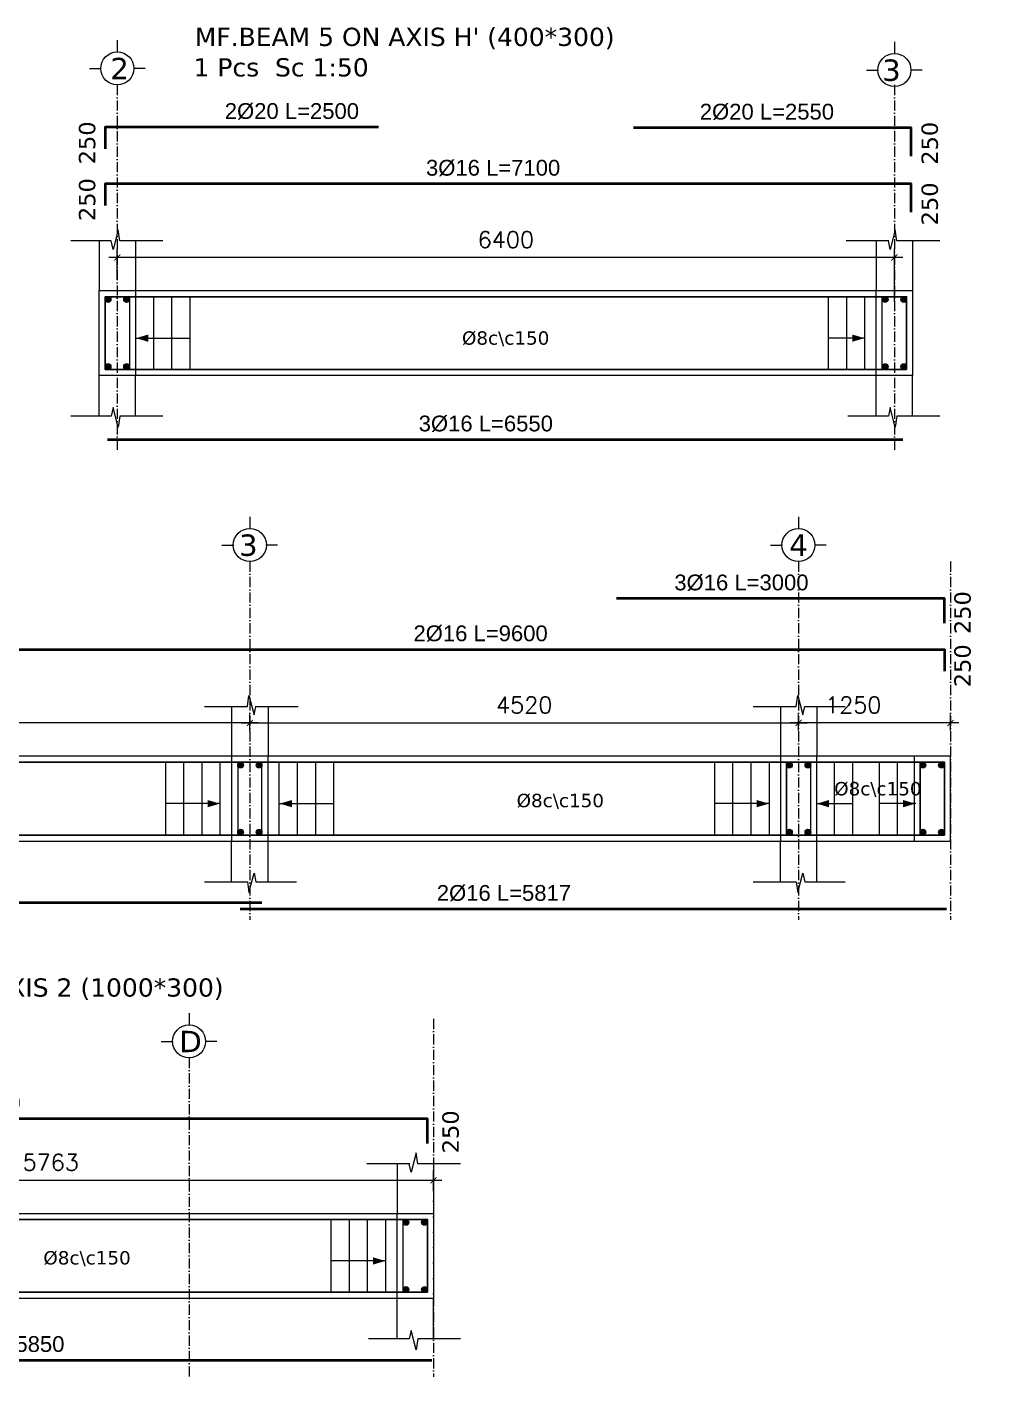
# Model space of a CAD drawing. Header units: inches. Extents: x -17020 to 43805, y -10194 to 123061.
# Drawn here: x 11113 to 11899, y 113151 to 114262 of the extents above; entities that cross this region are included whole.
import ezdxf

# ---------------------------------------------------------------- set-up
doc = ezdxf.new("R2010")
doc.units = ezdxf.units.IN
doc.header["$LTSCALE"] = 0.7
doc.header["$MEASUREMENT"] = 0
doc.linetypes.add('ACAD_ISO10W100', pattern=[18, 12, -3, 0, -3])
doc.layers.get('0').update_dxf_attribs({"lineweight": 13})
doc.layers.get('Defpoints').update_dxf_attribs({"lineweight": 5})
for name, color, linetype, lineweight in [('axis', 254, 'ACAD_ISO10W100', 9), ('BEAM FRAME', 5, 'Continuous', 18), ('COLUMN', 4, 'Continuous', 20), ('elevline', 30, 'Continuous', 20), ('FRAME 070', 5, 'Continuous', 60), ('hatch', 9, 'Continuous', 9), ('renforcment', 141, 'Continuous', 40), ('tex', 3, 'Continuous', 25), ('TEXT', 3, 'Continuous', 25), ('top rein. extension', 50, 'Continuous', 20), ('top renforcment', 7, 'Continuous', 40)]:
    doc.layers.add(name, color=color, linetype=linetype, lineweight=lineweight)
doc.styles.add('100', font='romans.shx', dxfattribs={"height": 13.5})
doc.styles.add('romanc', font='verdana.ttf', dxfattribs={"height": 250})
doc.styles.get("Standard").update_dxf_attribs({"font": 'arial.ttf', "height": 13})
doc.dimstyles.new('100', dxfattribs={"dimtxt": 13.5, "dimasz": 5, "dimexe": 7, "dimexo": 7, "dimgap": 8, "dimtad": 1, "dimdec": 0, "dimlfac": 10, "dimzin": 4, "dimdsep": 46, "dimtxsty": '100', "dimblk": 'ARCHTICK', "dimcen": 0.09, "dimdle": 7, "dimclrd": 1, "dimclre": 8, "dimclrt": 2, "dimadec": 0, "dimazin": 1, "dimtfac": 1, "dimtdec": 0, "dimtix": 1, "dimtofl": 0, "dimtmove": 0, "dimatfit": 3, "dimldrblk": 'ARCHTICK', "dimfxl": 0.18, "dimtolj": 1, "dimtzin": 0, "dimlwd": -1, "dimlwe": -1, "dimarcsym": 0})
doc.dimstyles.get("Standard").update_dxf_attribs({"dimtxt": 13, "dimasz": 5, "dimexe": 0.18, "dimexo": 0.0625, "dimgap": 6, "dimtad": 1, "dimdec": 0, "dimlfac": 10, "dimzin": 0, "dimdsep": 46, "dimtxsty": 'Standard', "dimblk": 'ARCHTICK', "dimcen": 0.09, "dimse1": 1, "dimse2": 1, "dimclrd": 1, "dimclre": 7, "dimclrt": 3, "dimadec": 0, "dimazin": 0, "dimtfac": 1, "dimtdec": 0, "dimtix": 1, "dimtofl": 0, "dimtmove": 0, "dimatfit": 3, "dimldrblk": 'ARCHTICK', "dimfxl": 1, "dimtolj": 1, "dimtzin": 0, "dimarcsym": 0})

# ---------------------------------------------------------------- blocks, each defined once
blk = doc.blocks.new('_ArchTick')
at = {"color": 0, "linetype": 'ByBlock', "lineweight": 0, "const_width": 0.15}
blk.add_lwpolyline([(-0.5, -0.5), (0.5, 0.5)], dxfattribs=at)
blk = doc.blocks.new('*D810')
at = {"color": 8, "transparency": 16777216}
for p, q in [((11187.3, 114054.5), (11187.3, 114079.7)), ((11827.3, 114036.1), (11827.3, 114079.7))]:
    blk.add_line(p, q, dxfattribs=at)
at = {"color": 1, "transparency": 16777216}
blk.add_line((11834.3, 114072.7), (11180.3, 114072.7), dxfattribs=at)
at = {"layer": 'Defpoints', "color": 0, "transparency": 16777216}
for p in [(11187.3, 114072.7), (11187.3, 114047.5), (11827.3, 114029.1)]:
    blk.add_point(p, dxfattribs=at)
at = {"color": 1, "transparency": 16777216, "xscale": 5, "yscale": 5, "zscale": 5, "rotation": 180}
blk.add_blockref('_ArchTick', (11187.3, 114072.7), dxfattribs=at)
at = {"color": 1, "transparency": 16777216, "xscale": 5, "yscale": 5, "zscale": 5}
blk.add_blockref('_ArchTick', (11827.3, 114072.7), dxfattribs=at)
at = {"color": 2, "transparency": 16777216, "insert": (11507.3, 114087.4), "char_height": 13.5, "attachment_point": 5, "style": '100'}
blk.add_mtext('\\A1;6400', dxfattribs=at)
blk = doc.blocks.new('*D811')
at = {"layer": 'Defpoints', "color": 0, "transparency": 16777216}
for p in [(11179.3, 113922.7, -37318.8), (11179.3, 113922.7), (11834.3, 113922.7, -13870.6)]:
    blk.add_point(p, dxfattribs=at)
at = {"layer": 'TEXT', "color": 3, "transparency": 16777216, "insert": (11490.8, 113935.7), "char_height": 13, "attachment_point": 5}
blk.add_mtext('\\A1;3%%C16 L=6550', dxfattribs=at)
blk = doc.blocks.new('*D812')
at = {"layer": 'Defpoints', "color": 0, "transparency": 16777216}
for p in [(11153.9, 114133.3, -440.4), (11863.9, 114133.3, 46.4), (11863.9, 114133.3)]:
    blk.add_point(p, dxfattribs=at)
at = {"layer": 'TEXT', "color": 3, "transparency": 16777216, "insert": (11496.8, 114146.3), "char_height": 13, "attachment_point": 5}
blk.add_mtext('\\A1;3%%C16 L=7100', dxfattribs=at)
blk = doc.blocks.new('*D813')
at = {"layer": 'Defpoints', "color": 0, "transparency": 16777216}
for p in [(11612.3, 114179.5, 136.2), (11867.3, 114179.5, 46.4), (11867.3, 114179.5)]:
    blk.add_point(p, dxfattribs=at)
at = {"layer": 'TEXT', "color": 3, "transparency": 16777216, "insert": (11722.3, 114192.5), "char_height": 13, "attachment_point": 5}
blk.add_mtext('\\A1;2%%C20 L=2550', dxfattribs=at)
blk = doc.blocks.new('*D814')
at = {"layer": 'Defpoints', "color": 0, "transparency": 16777216}
for p in [(11152.3, 114180, -440.4), (11402.3, 114180, -290.9), (11402.3, 114180)]:
    blk.add_point(p, dxfattribs=at)
at = {"layer": 'TEXT', "color": 3, "transparency": 16777216, "insert": (11331.1, 114193), "char_height": 13, "attachment_point": 5}
blk.add_mtext('\\A1;2%%C20 L=2500', dxfattribs=at)
blk = doc.blocks.new('*D829')
at = {"color": 1, "transparency": 16777216}
blk.add_line((11289.4, 113689.3), (11755.4, 113689.3), dxfattribs=at)
at = {"color": 8, "transparency": 16777216}
for p, q in [((11296.4, 113682.7), (11296.4, 113696.3)), ((11748.4, 113683.3), (11748.4, 113696.3))]:
    blk.add_line(p, q, dxfattribs=at)
at = {"layer": 'Defpoints', "color": 0, "transparency": 16777216}
for p in [(11748.4, 113689.3), (11296.4, 113675.7), (11748.4, 113676.3)]:
    blk.add_point(p, dxfattribs=at)
at = {"color": 1, "transparency": 16777216, "xscale": 5, "yscale": 5, "zscale": 5, "rotation": 180}
blk.add_blockref('_ArchTick', (11296.4, 113689.3), dxfattribs=at)
at = {"color": 1, "transparency": 16777216, "xscale": 5, "yscale": 5, "zscale": 5}
blk.add_blockref('_ArchTick', (11748.4, 113689.3), dxfattribs=at)
at = {"color": 2, "transparency": 16777216, "insert": (11522.4, 113704.1), "char_height": 13.5, "attachment_point": 5, "style": '100'}
blk.add_mtext('\\A1;4520', dxfattribs=at)
blk = doc.blocks.new('*D830')
at = {"layer": 'Defpoints', "color": 0, "transparency": 16777216}
for p in [(10939.4, 113749.9, -157.8), (10939.4, 113749.9), (11899.4, 113749.9, -218.5)]:
    blk.add_point(p, dxfattribs=at)
at = {"layer": 'TEXT', "color": 3, "transparency": 16777216, "insert": (11486.5, 113762.9), "char_height": 13, "attachment_point": 5}
blk.add_mtext('\\A1;2%%C16 L=9600', dxfattribs=at)
blk = doc.blocks.new('*D831')
at = {"color": 1, "transparency": 16777216}
blk.add_line((11303.4, 113689.3), (10649.4, 113689.3), dxfattribs=at)
at = {"color": 8, "transparency": 16777216}
for p, q in [((10656.4, 113680.4), (10656.4, 113696.3)), ((11296.4, 113682.7), (11296.4, 113696.3))]:
    blk.add_line(p, q, dxfattribs=at)
at = {"layer": 'Defpoints', "color": 0, "transparency": 16777216}
for p in [(10656.4, 113689.3), (10656.4, 113673.4), (11296.4, 113675.7)]:
    blk.add_point(p, dxfattribs=at)
at = {"color": 1, "transparency": 16777216, "xscale": 5, "yscale": 5, "zscale": 5, "rotation": 180}
blk.add_blockref('_ArchTick', (10656.4, 113689.3), dxfattribs=at)
at = {"color": 1, "transparency": 16777216, "xscale": 5, "yscale": 5, "zscale": 5}
blk.add_blockref('_ArchTick', (11296.4, 113689.3), dxfattribs=at)
at = {"color": 2, "transparency": 16777216, "insert": (10976.4, 113704.1), "char_height": 13.5, "attachment_point": 5, "style": '100'}
blk.add_mtext('\\A1;6400', dxfattribs=at)
blk = doc.blocks.new('*D833')
at = {"layer": 'Defpoints', "color": 0, "transparency": 16777216}
for p in [(11598.4, 113791.8, -209.5), (11898.4, 113791.8, -218.4), (11898.4, 113791.8)]:
    blk.add_point(p, dxfattribs=at)
at = {"layer": 'TEXT', "color": 3, "transparency": 16777216, "insert": (11701.3, 113804.8), "char_height": 13, "attachment_point": 5}
blk.add_mtext('\\A1;3%%C16 L=3000', dxfattribs=at)
blk = doc.blocks.new('*D835')
at = {"layer": 'Defpoints', "color": 0, "transparency": 16777216}
for p in [(10646.4, 113541.2, -13652.7), (11306.4, 113541.2, -37100.9), (11306.4, 113541.2)]:
    blk.add_point(p, dxfattribs=at)
at = {"layer": 'TEXT', "color": 3, "transparency": 16777216, "insert": (10993.8, 113554.2), "char_height": 13, "attachment_point": 5}
blk.add_mtext('\\A1;2%%C16 L=6600', dxfattribs=at)
blk = doc.blocks.new('*D836')
at = {"color": 1, "transparency": 16777216}
blk.add_line((11880.4, 113689.3), (11741.4, 113689.3), dxfattribs=at)
at = {"color": 8, "transparency": 16777216}
for p, q in [((11748.4, 113683.2), (11748.4, 113696.3)), ((11873.4, 113683), (11873.4, 113696.3))]:
    blk.add_line(p, q, dxfattribs=at)
at = {"layer": 'Defpoints', "color": 0, "transparency": 16777216}
for p in [(11748.4, 113689.3), (11748.4, 113676.2), (11873.4, 113676)]:
    blk.add_point(p, dxfattribs=at)
at = {"color": 1, "transparency": 16777216, "xscale": 5, "yscale": 5, "zscale": 5, "rotation": 180}
blk.add_blockref('_ArchTick', (11748.4, 113689.3), dxfattribs=at)
at = {"color": 1, "transparency": 16777216, "xscale": 5, "yscale": 5, "zscale": 5}
blk.add_blockref('_ArchTick', (11873.4, 113689.3), dxfattribs=at)
at = {"color": 2, "transparency": 16777216, "insert": (11793.4, 113704.1), "char_height": 13.5, "attachment_point": 5, "style": '100'}
blk.add_mtext('\\A1;1250', dxfattribs=at)
blk = doc.blocks.new('*D838')
at = {"layer": 'Defpoints', "color": 0, "transparency": 16777216}
for p in [(11288.4, 113536.1, -13652.7), (11870.1, 113536.1, -37100.9), (11870.1, 113536.1)]:
    blk.add_point(p, dxfattribs=at)
at = {"layer": 'TEXT', "color": 3, "transparency": 16777216, "insert": (11505.7, 113549.1), "char_height": 13, "attachment_point": 5}
blk.add_mtext('\\A1;2%%C16 L=5817', dxfattribs=at)
blk = doc.blocks.new('*D887')
at = {"layer": 'Defpoints', "color": 0, "transparency": 16777216}
for p in [(10837.7, 113363.3, -189.9), (11472.7, 113363.3, -218.4), (11472.7, 113363.3)]:
    blk.add_point(p, dxfattribs=at)
at = {"layer": 'TEXT', "color": 3, "transparency": 16777216, "insert": (11052.4, 113376.3), "char_height": 13, "attachment_point": 5}
blk.add_mtext('\\A1;6%%C16 L=6350', dxfattribs=at)
blk = doc.blocks.new('*D888')
at = {"color": 1, "transparency": 16777216}
blk.add_line((10864.4, 113312.7), (11454.7, 113312.7), dxfattribs=at)
at = {"color": 8, "transparency": 16777216}
for p, q in [((10871.4, 113306.2), (10871.4, 113319.7)), ((11447.7, 113303.8), (11447.7, 113319.7))]:
    blk.add_line(p, q, dxfattribs=at)
at = {"layer": 'Defpoints', "color": 0, "transparency": 16777216}
for p in [(11447.7, 113312.7), (10871.4, 113299.2), (11447.7, 113296.8)]:
    blk.add_point(p, dxfattribs=at)
at = {"color": 1, "transparency": 16777216, "xscale": 5, "yscale": 5, "zscale": 5, "rotation": 180}
blk.add_blockref('_ArchTick', (10871.4, 113312.7), dxfattribs=at)
at = {"color": 1, "transparency": 16777216, "xscale": 5, "yscale": 5, "zscale": 5}
blk.add_blockref('_ArchTick', (11447.7, 113312.7), dxfattribs=at)
at = {"color": 2, "transparency": 16777216, "insert": (11132.5, 113327.5), "char_height": 13.5, "attachment_point": 5, "style": '100'}
blk.add_mtext('\\A1;5763', dxfattribs=at)
blk = doc.blocks.new('*D889')
at = {"layer": 'Defpoints', "color": 0, "transparency": 16777216}
for p in [(10861.4, 113164.6, -37100.9), (10861.4, 113164.6), (11446.4, 113164.6, -13870.6)]:
    blk.add_point(p, dxfattribs=at)
at = {"layer": 'TEXT', "color": 3, "transparency": 16777216, "insert": (11088.5, 113177.6), "char_height": 13, "attachment_point": 5}
blk.add_mtext('\\A1;6%%C16 L=5850', dxfattribs=at)

msp = doc.modelspace()

# ---------------------------------------------------------------- hatches: boundary and pattern name
at = {"layer": 'elevline'}
for points in [[(11182.08, 114038, 1), (11177.32, 114038, 1)], [(11192.57, 114038, -1), (11197.32, 114038, -1)], [(11822.08, 114038, 1), (11817.32, 114038, 1)], [(11832.57, 114038, -1), (11837.32, 114038, -1)], [(11182.08, 113982.76, -1), (11177.32, 113982.76, -1)], [(11192.57, 113982.76, 1), (11197.32, 113982.76, 1)], [(11822.08, 113982.76, -1), (11817.32, 113982.76, -1)], [(11832.57, 113982.76, 1), (11837.32, 113982.76, 1)], [(11291.19, 113654.67, 1), (11286.43, 113654.67, 1)], [(11301.67, 113654.67, -1), (11306.43, 113654.67, -1)], [(11743.19, 113654.67, 1), (11738.43, 113654.67, 1)], [(11753.67, 113654.67, -1), (11758.43, 113654.67, -1)], [(11853.19, 113654.67, 1), (11848.43, 113654.67, 1)], [(11863.67, 113654.67, -1), (11868.43, 113654.67, -1)], [(11291.19, 113599.42, -1), (11286.43, 113599.42, -1)], [(11301.67, 113599.42, 1), (11306.43, 113599.42, 1)], [(11743.19, 113599.42, -1), (11738.43, 113599.42, -1)], [(11753.67, 113599.42, 1), (11758.43, 113599.42, 1)], [(11853.19, 113599.42, -1), (11848.43, 113599.42, -1)], [(11863.67, 113599.42, 1), (11868.43, 113599.42, 1)], [(11427.44, 113278.07, 1), (11422.68, 113278.07, 1)], [(11437.93, 113278.07, -1), (11442.68, 113278.07, -1)], [(11427.44, 113222.82, -1), (11422.68, 113222.82, -1)], [(11437.93, 113222.82, 1), (11442.68, 113222.82, 1)]]:
    msp.add_hatch(color=256, dxfattribs=at).paths.add_polyline_path(points)

# ---------------------------------------------------------------- linework, layer by layer
at = {"layer": 'axis'}
for p, q in [((11187.32, 114214.77), (11187.32, 113910.64)), ((11827.32, 114214.77), (11827.32, 113910.64)), ((11296.43, 113822.24), (11296.43, 113527.31)), ((11748.43, 113822.24), (11748.43, 113527.31)), ((11873.43, 113822.24), (11873.43, 113527.31)), ((11447.68, 113445.64, -217.91), (11447.68, 113150.71, -217.91)), ((11447.68, 113445.64, -217.91), (11447.68, 113150.71, -217.91)), ((11246.39, 113413.49), (11246.39, 113150.71)), ((11246.39, 113413.49), (11246.39, 113150.71))]:
    msp.add_line(p, q, dxfattribs=at)
at = {"layer": 'BEAM FRAME', "elevation": 217.91}
for points in [[(11842.32, 113975.38), (11172.32, 113975.38), (11172.32, 114045.38), (11842.32, 114045.38)], [(10009.43, 113592.04), (11873.43, 113592.04), (11873.43, 113662.04), (10009.43, 113662.04)], [(11447.68, 113215.45), (10856.39, 113215.45), (10856.39, 113285.45), (11447.68, 113285.45)]]:
    msp.add_lwpolyline(points, close=True, dxfattribs=at)
at = {"layer": 'COLUMN', "lineweight": 20}
for p, q in [((11172.32, 114086.3, 217.91), (11172.32, 114045.38, 217.91)), ((11202.32, 114086.3, 217.91), (11202.32, 114045.38, 217.91)), ((11812.32, 114086.3, 217.91), (11812.32, 114045.38, 217.91)), ((11842.32, 114086.3, 217.91), (11842.32, 114045.38, 217.91)), ((11172.32, 113941.95, 217.91), (11172.32, 113975.38, 217.91)), ((11202.32, 113941.95, 217.91), (11202.32, 113975.38, 217.91)), ((11812.32, 113941.95, 217.91), (11812.32, 113975.38, 217.91)), ((11842.32, 113941.95, 217.91), (11842.32, 113975.38, 217.91)), ((11281.43, 113702.97, 217.91), (11281.43, 113662.04, 217.91)), ((11311.43, 113702.97, 217.91), (11311.43, 113662.04, 217.91)), ((11733.43, 113702.97, 217.91), (11733.43, 113662.04, 217.91)), ((11763.43, 113702.97, 217.91), (11763.43, 113662.04, 217.91)), ((11281.43, 113558.62, 217.91), (11281.43, 113592.04, 217.91)), ((11311.43, 113558.62, 217.91), (11311.43, 113592.04, 217.91)), ((11733.43, 113558.62, 217.91), (11733.43, 113592.04, 217.91)), ((11763.43, 113558.62, 217.91), (11763.43, 113592.04, 217.91)), ((11417.68, 113326.37), (11417.68, 113285.45)), ((11447.68, 113326.37), (11447.68, 113285.45)), ((11417.68, 113182.02), (11417.68, 113215.45)), ((11447.68, 113182.02), (11447.68, 113215.45))]:
    msp.add_line(p, q, dxfattribs=at)
at = {"layer": 'elevline'}
for p, q in [((11217.32, 113980.38), (11217.32, 114040.38)), ((11232.32, 113980.38), (11232.32, 114040.38)), ((11247.32, 113980.38), (11247.32, 114040.38)), ((11773.05, 113980.38), (11773.05, 114040.38)), ((11788.05, 113980.38), (11788.05, 114040.38)), ((11803.01, 113980.38), (11803.01, 114040.38)), ((11227.16, 113597.04), (11227.16, 113657.04)), ((11242.16, 113597.04), (11242.16, 113657.04)), ((11257.16, 113597.04), (11257.16, 113657.04)), ((11272.12, 113597.04), (11272.12, 113657.04)), ((11320.74, 113597.04), (11320.74, 113657.04)), ((11335.7, 113597.04), (11335.7, 113657.04)), ((11350.7, 113597.04), (11350.7, 113657.04)), ((11365.7, 113597.04), (11365.7, 113657.04)), ((11679.36, 113597.04), (11679.36, 113657.04)), ((11694.36, 113597.04), (11694.36, 113657.04)), ((11709.36, 113597.04), (11709.36, 113657.04)), ((11724.32, 113597.04), (11724.32, 113657.04)), ((11738.39, 113597.04), (11738.39, 113657.04)), ((11777.93, 113597.04), (11777.93, 113657.04)), ((11792.93, 113597.04), (11792.93, 113657.04)), ((11814.93, 113597.04), (11814.93, 113657.04)), ((11829.93, 113597.04), (11829.93, 113657.04)), ((11848.39, 113597.04), (11848.39, 113657.04)), ((11363.41, 113220.45, -217.91), (11363.41, 113280.45, -217.91)), ((11378.41, 113220.45, -217.91), (11378.41, 113280.45, -217.91)), ((11393.41, 113220.45, -217.91), (11393.41, 113280.45, -217.91)), ((11408.37, 113220.45, -217.91), (11408.37, 113280.45, -217.91))]:
    msp.add_line(p, q, dxfattribs=at)
for centre in [(11179.7, 114038), (11194.95, 114038), (11819.7, 114038), (11834.95, 114038), (11179.7, 113982.76), (11194.95, 113982.76), (11819.7, 113982.76), (11834.95, 113982.76), (11288.81, 113654.67), (11304.05, 113654.67), (11740.81, 113654.67), (11756.05, 113654.67), (11850.81, 113654.67), (11866.05, 113654.67), (11288.81, 113599.42), (11304.05, 113599.42), (11740.81, 113599.42), (11756.05, 113599.42), (11850.81, 113599.42), (11866.05, 113599.42), (11425.06, 113278.07, -217.91), (11440.31, 113278.07, -217.91), (11425.06, 113222.82, -217.91), (11440.31, 113222.82, -217.91)]:
    msp.add_circle(centre, 2.38, dxfattribs=at)
at = {"layer": 'FRAME 070', "lineweight": 20}
for p, q in [((11188.01, 114095.31, 217.91), (11183.82, 114079.23, 217.91)), ((11189.36, 114086.3, 217.91), (11188.01, 114095.31, 217.91)), ((11828.01, 114095.31, 217.91), (11823.82, 114079.23, 217.91)), ((11829.36, 114086.3, 217.91), (11828.01, 114095.31, 217.91)), ((11182.32, 114086.3, 217.91), (11148.93, 114086.3, 217.91)), ((11183.82, 114079.23, 217.91), (11182.32, 114086.3, 217.91)), ((11224.71, 114086.3, 217.91), (11189.36, 114086.3, 217.91)), ((11822.8, 114086.3, 217.91), (11787.44, 114086.3, 217.91)), ((11823.82, 114079.23, 217.91), (11822.32, 114086.3, 217.91)), ((11864.71, 114086.3, 217.91), (11829.36, 114086.3, 217.91)), ((11183.82, 113949.03, 217.91), (11182.32, 113941.95, 217.91)), ((11188.01, 113932.95, 217.91), (11183.82, 113949.03, 217.91)), ((11823.82, 113949.03, 217.91), (11822.32, 113941.95, 217.91)), ((11828.01, 113932.95, 217.91), (11823.82, 113949.03, 217.91)), ((11182.32, 113941.95, 217.91), (11148.93, 113941.95, 217.91)), ((11189.36, 113941.95, 217.91), (11188.01, 113932.95, 217.91)), ((11224.71, 113941.95, 217.91), (11189.36, 113941.95, 217.91)), ((11822.32, 113941.95, 217.91), (11788.93, 113941.95, 217.91)), ((11829.36, 113941.95, 217.91), (11828.01, 113932.95, 217.91)), ((11864.71, 113941.95, 217.91), (11829.36, 113941.95, 217.91)), ((11294.4, 113702.97, 217.91), (11295.75, 113711.97, 217.91)), ((11295.75, 113711.97, 217.91), (11299.93, 113695.9, 217.91)), ((11746.4, 113702.97, 217.91), (11747.75, 113711.97, 217.91)), ((11747.75, 113711.97, 217.91), (11751.93, 113695.9, 217.91)), ((11259.04, 113702.97, 217.91), (11294.4, 113702.97, 217.91)), ((11299.93, 113695.9, 217.91), (11301.44, 113702.97, 217.91)), ((11300.96, 113702.97, 217.91), (11336.32, 113702.97, 217.91)), ((11711.04, 113702.97, 217.91), (11746.4, 113702.97, 217.91)), ((11751.93, 113695.9, 217.91), (11753.44, 113702.97, 217.91)), ((11753.44, 113702.97, 217.91), (11786.83, 113702.97, 217.91)), ((11259.04, 113558.62, 217.91), (11294.4, 113558.62, 217.91)), ((11294.4, 113558.62, 217.91), (11295.75, 113549.62, 217.91)), ((11295.75, 113549.62, 217.91), (11299.93, 113565.69, 217.91)), ((11299.93, 113565.69, 217.91), (11301.44, 113558.62, 217.91)), ((11301.44, 113558.62, 217.91), (11334.83, 113558.62, 217.91)), ((11711.04, 113558.62, 217.91), (11746.4, 113558.62, 217.91)), ((11746.4, 113558.62, 217.91), (11747.75, 113549.62, 217.91)), ((11747.75, 113549.62, 217.91), (11751.93, 113565.69, 217.91)), ((11751.93, 113565.69, 217.91), (11753.44, 113558.62, 217.91)), ((11753.44, 113558.62, 217.91), (11786.83, 113558.62, 217.91)), ((11433.37, 113335.37), (11429.19, 113319.3)), ((11434.72, 113326.37), (11433.37, 113335.37)), ((11428.16, 113326.37), (11392.8, 113326.37)), ((11429.19, 113319.3), (11427.68, 113326.37)), ((11470.07, 113326.37), (11434.72, 113326.37)), ((11429.19, 113189.1), (11427.68, 113182.02)), ((11433.37, 113173.02), (11429.19, 113189.1)), ((11427.68, 113182.02), (11394.29, 113182.02)), ((11434.72, 113182.02), (11433.37, 113173.02)), ((11470.07, 113182.02), (11434.72, 113182.02))]:
    msp.add_line(p, q, dxfattribs=at)
at = {"layer": 'FRAME 070', "lineweight": 15}
for points in [[(11202.32, 113975.38), (11172.32, 113975.38), (11172.32, 114045.38), (11202.32, 114045.38)], [(11842.32, 113975.38), (11812.32, 113975.38), (11812.32, 114045.38), (11842.32, 114045.38)], [(11281.43, 113592.04), (11311.43, 113592.04), (11311.43, 113662.04), (11281.43, 113662.04)], [(11733.43, 113592.04), (11763.43, 113592.04), (11763.43, 113662.04), (11733.43, 113662.04)], [(11843.43, 113592.04), (11873.43, 113592.04), (11873.43, 113662.04), (11843.43, 113662.04)]]:
    msp.add_lwpolyline(points, close=True, dxfattribs=at)
at = {"layer": 'FRAME 070', "lineweight": 15, "elevation": -217.91}
msp.add_lwpolyline([(11447.68, 113215.45), (11417.68, 113215.45), (11417.68, 113285.45), (11447.68, 113285.45)], close=True, dxfattribs=at)
at = {"layer": 'hatch'}
for p, q in [((11187.32, 114251.75), (11187.32, 114242.01)), ((11827.32, 114250.39), (11827.32, 114240.65)), ((11164.4, 114228.27), (11174.13, 114228.27)), ((11210.25, 114228.27), (11200.51, 114228.27)), ((11804.4, 114226.91), (11814.13, 114226.91)), ((11850.25, 114226.91), (11840.51, 114226.91)), ((11296.43, 113859.21), (11296.43, 113849.48)), ((11748.23, 113859.21), (11748.23, 113849.47)), ((11273.51, 113835.73), (11283.24, 113835.73)), ((11319.36, 113835.73), (11309.62, 113835.73)), ((11725.31, 113835.73), (11735.04, 113835.73)), ((11771.16, 113835.73), (11761.42, 113835.73)), ((11246.39, 113450.47), (11246.39, 113440.73)), ((11223.47, 113426.99), (11233.21, 113426.99)), ((11269.32, 113426.99), (11259.58, 113426.99))]:
    msp.add_line(p, q, dxfattribs=at)
for centre in [(11187.32, 114228.39), (11827.32, 114227.03), (11296.43, 113835.86), (11748.23, 113835.85), (11246.39, 113427.11)]:
    msp.add_circle(centre, 13.62, dxfattribs=at)
at = {"layer": 'renforcment', "lineweight": -2, "elevation": 217.91}
for points in [[(11837.32, 113980.38), (11177.32, 113980.38), (11177.32, 114040.38), (11837.32, 114040.38)], [(10014.43, 113597.04), (11868.43, 113597.04), (11868.43, 113657.04), (10014.43, 113657.04)], [(11442.68, 113220.45), (10861.39, 113220.45), (10861.39, 113280.45), (11442.68, 113280.45)]]:
    msp.add_lwpolyline(points, close=True, dxfattribs=at)
at = {"layer": 'top rein. extension'}
for p, q in [((11202.36, 114006.22), (11247.32, 114006.22)), ((11803.01, 114006.22), (11773.05, 114006.22)), ((11272.12, 113622.88), (11227.16, 113622.88)), ((11320.74, 113622.88), (11365.7, 113622.88)), ((11724.32, 113622.88), (11679.36, 113622.88)), ((11762.97, 113622.88), (11792.93, 113622.88)), ((11844.89, 113622.88), (11814.93, 113622.88)), ((11408.37, 113246.28, -217.91), (11363.41, 113246.28, -217.91))]:
    msp.add_line(p, q, dxfattribs=at)
for points in [[(11212.84, 114009.22), (11202.71, 114006.22), (11212.84, 114003.22)], [(11792.54, 114009.22), (11802.66, 114006.22), (11792.54, 114003.22)], [(11261.65, 113625.88), (11271.77, 113622.88), (11261.65, 113619.88)], [(11331.22, 113625.88), (11321.09, 113622.88), (11331.22, 113619.88)], [(11713.85, 113625.88), (11723.97, 113622.88), (11713.85, 113619.88)], [(11773.44, 113625.88), (11763.31, 113622.88), (11773.44, 113619.88)], [(11834.42, 113625.88), (11844.54, 113622.88), (11834.42, 113619.88)], [(11397.9, 113249.28, -217.91), (11408.03, 113246.28, -217.91), (11397.9, 113243.28, -217.91)]]:
    msp.add_solid(points, dxfattribs=at)
at = {"layer": 'top renforcment'}
for p, q in [((11179.32, 113922.72, -217.91), (11834.32, 113922.72, -217.91)), ((11306.43, 113541.17), (10646.43, 113541.17)), ((11870.13, 113536.05), (11288.43, 113536.05)), ((10861.39, 113164.57), (11446.38, 113164.57, -217.91))]:
    msp.add_line(p, q, dxfattribs=at)
for points in [[(11402.32, 114179.99), (11177.32, 114179.99), (11177.32, 114162.1)], [(11841.02, 114156.2), (11841.02, 114179.47), (11612.32, 114179.47)], [(11841.02, 114109.98), (11841.02, 114133.25), (11177.32, 114133.25), (11177.32, 114115.36)], [(11868.43, 113771.55), (11868.43, 113791.83), (11598.43, 113791.83)], [(10939.4, 113749.92), (11868.43, 113749.92), (11868.43, 113732.03)], [(11442.68, 113343.05), (11442.68, 113363.32), (10862.37, 113363.32), (10862.37, 113341.94)]]:
    msp.add_lwpolyline(points, dxfattribs=at)
at = {"layer": 'top renforcment', "lineweight": 15}
for points in [[(11197.32, 113980.38), (11177.32, 113980.38), (11177.32, 114040.38), (11197.32, 114040.38)], [(11837.32, 113980.38), (11817.32, 113980.38), (11817.32, 114040.38), (11837.32, 114040.38)], [(11286.43, 113597.04), (11306.43, 113597.04), (11306.43, 113657.04), (11286.43, 113657.04)], [(11738.43, 113597.04), (11758.43, 113597.04), (11758.43, 113657.04), (11738.43, 113657.04)], [(11848.43, 113597.04), (11868.43, 113597.04), (11868.43, 113657.04), (11848.43, 113657.04)]]:
    msp.add_lwpolyline(points, close=True, dxfattribs=at)
at = {"layer": 'top renforcment', "lineweight": 15, "elevation": -217.91}
msp.add_lwpolyline([(11442.68, 113220.45), (11422.68, 113220.45), (11422.68, 113280.45), (11442.68, 113280.45)], close=True, dxfattribs=at)

# ---------------------------------------------------------------- texts
at = {"layer": 'tex', "style": 'romanc'}
for p in [(11471.16, 114000.85, -33436.19), (11777.7, 113629.7, -33436.19), (11516.15, 113619.97, -33436.19), (11126.42, 113243.38, -33436.19)]:
    msp.add_text('%%C8c\\c150', height=11, dxfattribs=at).set_placement(p)
at = {"layer": 'TEXT', "style": 'romanc'}
for s, height, p in [("MF.BEAM 5 ON AXIS H' (400*300)", 15, (11251.09, 114246.86)), ('2', 17.6, (11181.49, 114219.47)), ('1 Pcs  Sc 1:50 ', 15, (11250.07, 114221.76)), ('3', 17.6, (11817.15, 114218.11)), ('3', 17.6, (11287.49, 113826.94)), ('4', 17.6, (11740.63, 113826.93)), ('MF.BEAM 16 ON AXIS 2 (1000*300)', 15, (10910.95, 113463.98)), ('D', 17.6, (11238.28, 113418.19))]:
    msp.add_text(s, height=height, dxfattribs=at).set_placement(p)
for p in [(11169.15, 114149.39, -73392.95), (11863.11, 114149.03, -72957.14), (11169.15, 114102.65, -73392.95), (11863.11, 114099.1, -72957.14), (11890.11, 113762.5, -73175.05), (11890.11, 113718.74, -73175.05), (11468.47, 113334.96, -72739.24)]:
    msp.add_text('250', height=13.5, rotation=90, dxfattribs=at).set_placement(p)

# ---------------------------------------------------------------- dimensions: what is measured, and where the dimension line sits
for base, p1, p2, picture, middle in [((11187.32, 114072.67), (11827.32, 114029.12), (11187.32, 114047.47), '*D810', (11507.32, 114072.67)), ((10656.43, 113689.34), (11296.43, 113675.75), (10656.43, 113673.43), '*D831', (10976.43, 113689.34)), ((11748.43, 113689.34), (11873.43, 113676.02), (11748.43, 113676.23), '*D836', (11793.43, 113689.34))]:
    dim = msp.add_linear_dim(base=base, p1=p1, p2=p2, angle=180, dimstyle='100')
    dim.commit()
    dim.dimension.update_dxf_attribs({"geometry": picture, "text_midpoint": middle, "dimtype": 160})
for base, p1, p2, picture, middle in [((11748.43, 113689.34), (11296.43, 113675.75), (11748.43, 113676.35), '*D829', (11522.43, 113689.34)), ((11447.68, 113312.74), (10871.39, 113299.15), (11447.68, 113296.83), '*D888', (11132.55, 113312.74))]:
    dim = msp.add_linear_dim(base=base, p1=p1, p2=p2, dimstyle='100')
    dim.commit()
    dim.dimension.update_dxf_attribs({"geometry": picture, "text_midpoint": middle, "dimtype": 160})
at = {"layer": 'TEXT'}
for base, p1, p2, angle, text, picture, middle in [((11402.32, 114179.99), (11152.32, 114179.99, -440.37), (11402.32, 114179.99, -290.89), 0, '2%%C20 L=<>', '*D814', (11331.06, 114179.99)), ((11867.32, 114179.47), (11612.32, 114179.47, 136.17), (11867.32, 114179.47, 46.39), 0, '2%%C20 L=<>', '*D813', (11722.26, 114179.47)), ((11863.92, 114133.25), (11153.92, 114133.25, -440.37), (11863.92, 114133.25, 46.39), 0, '3%%C16 L=<>', '*D812', (11496.75, 114133.25)), ((11179.32, 113922.72, 12366.96), (11834.32, 113922.72, -1503.63), (11179.32, 113922.72, -24951.83), 180, '3%%C16 L=<>', '*D811', (11490.77, 113922.72, 12366.96)), ((11898.43, 113791.83), (11598.43, 113791.83, -209.54), (11898.43, 113791.83, -218.39), 0, '3%%C16 L=<>', '*D833', (11701.29, 113791.83)), ((10939.4, 113749.92), (11899.43, 113749.92, -218.54), (10939.4, 113749.92, -157.78), 180, '2%%C16 L=<>', '*D830', (11486.55, 113749.92)), ((11306.43, 113541.17, 12366.96), (10646.43, 113541.17, -1285.72), (11306.43, 113541.17, -24733.92), 0, '2%%C16 L=<>', '*D835', (10993.82, 113541.17, 12366.96)), ((11870.13, 113536.05, 12366.96), (11288.43, 113536.05, -1285.72), (11870.13, 113536.05, -24733.92), 0, '2%%C16 L=<>', '*D838', (11505.73, 113536.05, 12366.96)), ((11472.68, 113363.32), (10837.69, 113363.32, -189.92), (11472.68, 113363.32, -218.39), 0, '6%%C16 L=<>', '*D887', (11052.4, 113363.32)), ((10861.4, 113164.57, 12366.96), (11446.38, 113164.57, -1503.63), (10861.4, 113164.57, -24733.92), 180, '6%%C16 L=<>', '*D889', (11088.52, 113164.57, 12366.96))]:
    dim = msp.add_linear_dim(base=base, p1=p1, p2=p2, angle=angle, text=text, dimstyle='Standard', override={"dimsd1": 1, "dimsd2": 1, "dimfxl": 0.1, "dimfxlon": 1}, dxfattribs=at)
    dim.commit()
    dim.dimension.update_dxf_attribs({"geometry": picture, "text_midpoint": middle, "dimtype": 161})

doc.saveas('drawing.dxf')
